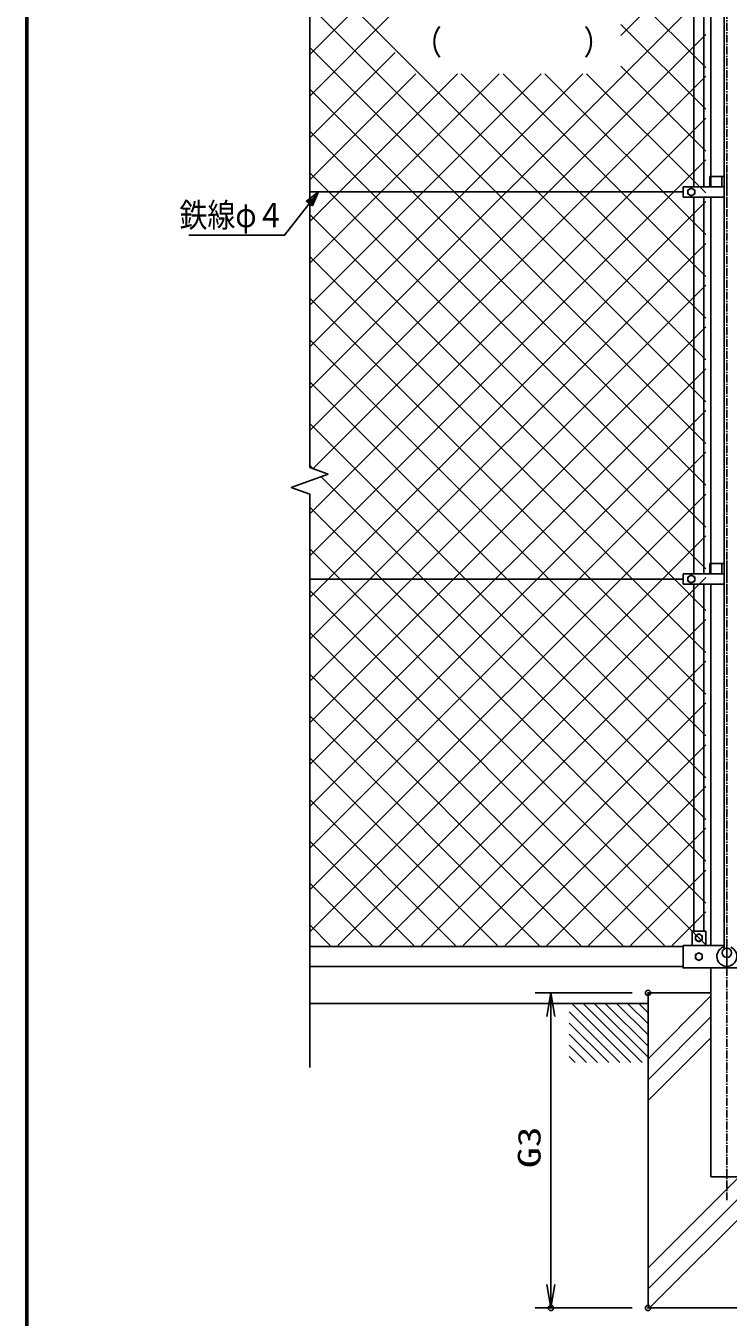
# Model space of a CAD drawing. Units: millimetres, scale not verified. Extents: x -4425 to 4425, y -3150 to 3150.
# Drawn here: x -4050 to -2713, y -1822 to 637 of the extents above; entities that cross this region are included whole.
import ezdxf
from ezdxf.enums import TextEntityAlignment as Align

# ---------------------------------------------------------------- set-up
doc = ezdxf.new("R2010")
doc.units = ezdxf.units.MM
doc.header["$LTSCALE"] = 20
doc.header["$PDMODE"] = 32
doc.header["$PDSIZE"] = 10
doc.linetypes.add('USER2', pattern=[1.125, 0.75, -0.125, 0.125, -0.125])
for name, color, linetype, lineweight in [('0-1_1', 7, 'Continuous', 25), ('0-2_0', 7, 'Continuous', 25), ('0-3_CENTLN-L', 2, 'USER2', 25), ('0-4_13', 7, 'Continuous', 25), ('0-5_11', 7, 'Continuous', 25), ('0-7_WAKU', 7, 'Continuous', 25)]:
    doc.layers.add(name, color=color, linetype=linetype, lineweight=lineweight)
doc.layers.add('0-6_DEFPOINTS', color=7, linetype='Continuous')
doc.styles.add('ＭＳ ゴシック', font='')
doc.styles.get('ＭＳ ゴシック').set_extended_font_data('MS Gothic')

# ---------------------------------------------------------------- blocks, each defined once
blk = doc.blocks.new('C39')
at = {"layer": '0-1_1', "color": 4}
blk.add_line((4036.43, 3074.75), (4136.5, 2974.68), dxfattribs=at)
blk = doc.blocks.new('C40')
at = {"layer": '0-1_1', "color": 4}
blk.add_line((4036.43, 3103.04), (4164.78, 2974.68), dxfattribs=at)
blk = doc.blocks.new('C41')
at = {"layer": '0-1_1', "color": 4}
blk.add_line((4043.07, 3124.68), (4193.07, 2974.68), dxfattribs=at)
blk = doc.blocks.new('C42')
at = {"layer": '0-1_1', "color": 4}
blk.add_line((4071.35, 3124.68), (4221.35, 2974.68), dxfattribs=at)
blk = doc.blocks.new('C43')
at = {"layer": '0-1_1', "color": 4}
blk.add_line((4099.64, 3124.68), (4236.43, 2987.89), dxfattribs=at)
blk = doc.blocks.new('C44')
at = {"layer": '0-1_1', "color": 4}
blk.add_line((4127.92, 3124.68), (4236.43, 3016.17), dxfattribs=at)
blk = doc.blocks.new('C45')
at = {"layer": '0-1_1', "color": 4}
blk.add_line((4156.2, 3124.68), (4236.43, 3044.46), dxfattribs=at)
blk = doc.blocks.new('C46')
at = {"layer": '0-1_1', "color": 4}
blk.add_line((4184.49, 3124.68), (4236.43, 3072.74), dxfattribs=at)
blk = doc.blocks.new('C47')
at = {"layer": '0-1_1', "color": 4}
blk.add_line((4212.77, 3124.68), (4236.43, 3101.03), dxfattribs=at)
blk = doc.blocks.new('C48')
at = {"layer": '0-1_1', "color": 4}
blk.add_line((4036.43, 3046.47), (4108.21, 2974.68), dxfattribs=at)
blk = doc.blocks.new('C49')
at = {"layer": '0-1_1', "color": 4}
blk.add_line((4036.43, 3018.18), (4079.93, 2974.68), dxfattribs=at)
blk = doc.blocks.new('C50')
at = {"layer": '0-1_1', "color": 4}
blk.add_line((4036.43, 2989.9), (4051.65, 2974.68), dxfattribs=at)
blk = doc.blocks.new('DARROWS')
at = {"layer": '0-2_0', "color": 2}
blk.add_line((0, 0), (-19.982, 0), dxfattribs=at)
blk.add_lwpolyline([(-20, -3.333), (0, 0), (-20, 3.333)], dxfattribs=at)
blk = doc.blocks.new('C5')
at = {"layer": '0-1_1', "color": 4}
blk.add_lwpolyline([(35688.1, 87922.5), (35459.9, 88455.4), (35923.9, 88107.9)], close=True, dxfattribs=at)
for points in [[(35459.9, 88455.4), (36754.6, 86808.6), (40402.6, 86808.6)], [(35747, 87968.8), (35632.9, 88235.3), (35864.9, 88061.5)]]:
    blk.add_lwpolyline(points, dxfattribs=at)

msp = doc.modelspace()

# ---------------------------------------------------------------- linework, layer by layer
at = {"layer": '0-1_1'}
for p, q in [((-2720.41, -1120.43), (-2720.41, 1761.8)), ((-2745.66, 1047.69), (-2745.66, 330.68)), ((-2798.65, 320.68), (-3509.59, 320.68)), ((-2745.66, 310.69), (-2745.66, -406.32)), ((-2798.65, -416.31), (-3509.59, -416.32)), ((-2745.66, -426.31), (-2745.66, -1113.82)), ((-2755.66, -1086.81), (-2781.66, -1086.81)), ((-2781.66, -1113.81), (-2781.66, -1086.81)), ((-2768.66, -1091.81), (-2775.16, -1095.56)), ((-2768.66, -1106.82), (-2762.16, -1103.07)), ((-2755.66, -1113.81), (-2755.66, -1086.81)), ((-3509.59, -1116.32), (-2798.65, -1116.32)), ((-3509.59, -1154.32), (-2798.65, -1154.32)), ((-2745.66, -1156.81), (-2745.66, -1554.32)), ((-2865.41, -1204.32), (-2745.66, -1204.32)), ((-2865.41, -1804.32), (-2865.41, -1204.32)), ((-2745.66, -1554.32), (-2685.16, -1554.32)), ((-2865.41, -1804.32), (-2565.41, -1804.32))]:
    msp.add_line(p, q, dxfattribs=at)
at = {"layer": '0-1_1', "color": 4}
for p, q in [((-3509.59, 1322.38), (-3509.59, -203.66)), ((-3474.35, -216.49), (-3509.59, -203.66)), ((-3509.59, -254.97), (-3509.59, -1346.56))]:
    msp.add_line(p, q, dxfattribs=at)
at = {"layer": '0-1_1', "color": 1}
for p, q in [((-2895.41, -1204.32), (-3080.45, -1204.32)), ((-2895.41, -1804.32), (-3080.45, -1804.32))]:
    msp.add_line(p, q, dxfattribs=at)
at = {"layer": '0-1_1', "color": 2}
msp.add_line((-3050.45, -1249.32), (-3050.45, -1759.32), dxfattribs=at)
at = {"layer": '0-1_1', "color": 4}
msp.add_lwpolyline([(-3509.59, -254.97), (-3544.82, -242.14), (-3474.35, -216.49)], dxfattribs=at)
at = {"layer": '0-1_1'}
for points in [[(-2775.16, -1095.56), (-2775.16, -1103.06), (-2768.66, -1106.82)], [(-2762.16, -1103.06), (-2762.16, -1095.56), (-2768.66, -1091.81)]]:
    msp.add_lwpolyline(points, dxfattribs=at)
for centre, radius in [((-2768.66, -1099.31), 6.5), ((-2715.41, -1127.91), 9), ((-2715.41, -1127.92), 9)]:
    msp.add_circle(centre, radius, dxfattribs=at)
for centre, radius, start, end in [((-2715.43, -1134.78), 19, 112.92847, 65.65711), ((-2722.43, -1119.3), 2, 349.34329, 96.63318)]:
    msp.add_arc(centre, radius, start, end, dxfattribs=at)
at = {"layer": '0-2_0'}
for p, q in [((-2916.97, 618.42), (-2755.66, 779.74)), ((-2755.66, 0.91), (-3509.59, 754.84)), ((-3509.59, 582.66), (-3346.72, 745.52)), ((-2755.66, 557.76), (-2916.97, 719.07)), ((-3509.59, -53.74), (-2755.66, 700.19)), ((-2755.66, -78.64), (-3509.59, 675.29)), ((-3509.59, 503.11), (-3346.72, 665.97)), ((-2755.66, 478.21), (-2916.97, 639.52)), ((-3509.59, -133.29), (-2755.66, 620.64)), ((-2755.66, -158.19), (-3509.59, 595.74)), ((-3509.59, 423.56), (-3346.72, 586.42)), ((-3509.59, 344.01), (-3307.82, 545.78)), ((-3509.59, 264.46), (-3228.27, 545.78)), ((-3509.59, 184.91), (-3148.72, 545.78)), ((-3509.59, 105.36), (-3069.17, 545.78)), ((-3509.59, 25.81), (-2989.62, 545.78)), ((-3502.86, -206.11), (-2755.66, 541.09)), ((-2755.66, 80.46), (-3220.98, 545.78)), ((-2755.66, 160.01), (-3141.43, 545.78)), ((-2755.66, 239.56), (-3061.88, 545.78)), ((-2755.66, 319.11), (-2982.33, 545.78)), ((-2755.66, 398.66), (-2916.97, 559.97)), ((-2755.66, -237.73), (-3509.59, 516.19)), ((-3509.59, -292.39), (-2755.66, 461.54)), ((-2755.66, -317.28), (-3509.59, 436.64)), ((-3509.59, -371.93), (-2755.66, 381.99)), ((-2755.66, -396.83), (-3509.59, 357.09)), ((-3509.59, -451.48), (-2755.66, 302.44)), ((-2755.66, -476.38), (-3509.59, 277.54)), ((-3509.59, -531.03), (-2755.66, 222.89)), ((-2755.66, -555.93), (-3509.59, 197.99)), ((-3509.59, -610.58), (-2755.66, 143.34)), ((-2755.66, -635.48), (-3509.59, 118.44)), ((-3509.59, -690.13), (-2755.66, 63.79)), ((-2755.66, -715.03), (-3509.59, 38.89)), ((-3509.59, -769.68), (-2755.66, -15.76)), ((-2755.66, -794.58), (-3509.59, -40.66)), ((-3509.59, -849.23), (-2755.66, -95.31)), ((-2755.66, -874.13), (-3509.59, -120.21)), ((-3509.59, -928.78), (-2755.66, -174.86)), ((-3503.44, -205.9), (-3509.59, -199.76)), ((-2755.66, -953.68), (-3487.91, -221.43)), ((-3509.59, -1008.33), (-2755.66, -254.41)), ((-2755.66, -1033.23), (-3509.59, -279.31)), ((-3509.59, -1087.88), (-2755.66, -333.96)), ((-2755.66, -1112.78), (-3509.59, -358.85)), ((-3455.97, -1113.81), (-2755.66, -413.51)), ((-2834.18, -1113.81), (-3509.59, -438.4)), ((-3376.42, -1113.81), (-2755.66, -493.05)), ((-2913.73, -1113.81), (-3509.59, -517.95)), ((-3296.87, -1113.81), (-2755.66, -572.6)), ((-2993.28, -1113.81), (-3509.59, -597.5)), ((-3217.32, -1113.81), (-2755.66, -652.15)), ((-3072.83, -1113.81), (-3509.59, -677.05)), ((-3137.77, -1113.81), (-2755.66, -731.7)), ((-3152.38, -1113.81), (-3509.59, -756.6)), ((-3058.22, -1113.81), (-2755.66, -811.25)), ((-3231.92, -1113.81), (-3509.59, -836.15)), ((-2978.67, -1113.81), (-2755.66, -890.8)), ((-3311.47, -1113.81), (-3509.59, -915.7)), ((-2899.12, -1113.81), (-2755.66, -970.35)), ((-3391.02, -1113.81), (-3509.59, -995.25)), ((-2819.57, -1113.81), (-2755.66, -1049.9)), ((-3470.57, -1113.81), (-3509.59, -1074.8)), ((-2865.41, -1330.01), (-2745.66, -1210.26)), ((-2865.41, -1369.96), (-2745.66, -1250.21)), ((-2865.41, -1409.56), (-2745.66, -1289.81)), ((-2865.41, -1767.71), (-2565.41, -1467.71)), ((-2862.42, -1804.32), (-2565.41, -1507.31)), ((-2865.41, -1727.76), (-2691.97, -1554.32))]:
    msp.add_line(p, q, dxfattribs=at)
at = {"layer": '0-3_CENTLN-L'}
for p, q in [((-2715.41, 1092.69), (-2715.41, 285.68)), ((-2715.41, 355.69), (-2715.41, -451.32)), ((-2715.41, -381.31), (-2715.41, -1158.82)), ((-2715.41, -1111.81), (-2715.41, -1599.32))]:
    msp.add_line(p, q, dxfattribs=at)
at = {"layer": '0-4_13'}
for p, q in [((-2778.15, 1047.69), (-2778.15, 330.68)), ((-2759.16, 1047.69), (-2759.16, 330.68)), ((-2747.63, 350.3), (-2747.63, 330.68)), ((-2720.41, 350.3), (-2747.63, 350.3)), ((-2725.22, 350.3), (-2725.22, 330.68)), ((-2725.22, 333.14), (-2725.22, 347.85)), ((-2715.41, 350.3), (-2715.41, 330.68)), ((-2798.65, 330.68), (-2798.65, 310.69)), ((-2720.41, 330.68), (-2798.65, 330.68)), ((-2720.41, 330.68), (-2747.63, 330.68)), ((-2720.41, 310.69), (-2798.65, 310.69)), ((-2778.15, 310.69), (-2778.16, -406.32)), ((-2759.16, 310.69), (-2759.16, -406.32)), ((-2747.64, -386.7), (-2747.64, -406.32)), ((-2720.41, -386.7), (-2747.64, -386.7)), ((-2725.22, -386.7), (-2725.22, -406.32)), ((-2725.22, -403.86), (-2725.22, -389.15)), ((-2715.41, -386.7), (-2715.41, -406.32)), ((-2798.65, -406.32), (-2798.65, -426.31)), ((-2720.41, -406.32), (-2798.65, -406.32)), ((-2720.41, -406.32), (-2747.64, -406.32)), ((-2720.41, -426.31), (-2798.65, -426.31)), ((-2778.16, -426.31), (-2778.16, -1086.81)), ((-2759.16, -426.31), (-2759.16, -1086.81)), ((-2720.41, -1113.82), (-2798.65, -1113.82))]:
    msp.add_line(p, q, dxfattribs=at)
for points in [[(-2783.16, 328.19), (-2789.65, 324.44), (-2789.65, 316.93), (-2783.16, 313.18), (-2776.66, 316.93), (-2776.66, 324.44)], [(-2783.16, -408.81), (-2789.65, -412.56), (-2789.65, -420.07), (-2783.16, -423.82), (-2776.66, -420.07), (-2776.66, -412.56)]]:
    msp.add_lwpolyline(points, close=True, dxfattribs=at)
for points in [[(-2632.16, -1156.81), (-2798.65, -1156.81), (-2798.65, -1113.82)], [(-2762.16, -1131.56), (-2768.66, -1127.81), (-2775.16, -1131.56), (-2775.16, -1139.07), (-2768.66, -1142.82)], [(-2768.66, -1142.82), (-2762.16, -1139.07), (-2762.16, -1131.56)]]:
    msp.add_lwpolyline(points, dxfattribs=at)
for centre in [(-2783.16, 320.69), (-2783.16, -416.31), (-2768.66, -1135.32)]:
    msp.add_circle(centre, 6.5, dxfattribs=at)
at = {"layer": '0-5_11'}
msp.add_line((-3509.59, -1224.32), (-2865.41, -1224.32), dxfattribs=at)
at = {"layer": '0-6_DEFPOINTS'}
for p in [(-2865.41, -1204.32), (-3050.45, -1804.32), (-2865.41, -1804.32), (-2865.41, -1804.32)]:
    msp.add_point(p, dxfattribs=at)
at = {"layer": '0-7_WAKU'}
msp.add_line((-4048.11, -2923), (-4048.11, 2923), dxfattribs=at)
msp.add_lwpolyline([(-4050.11, 2925), (4199.89, 2925), (4199.89, -2925), (-4050.11, -2925)], close=True, dxfattribs=at)
msp.add_lwpolyline([(-4046.11, -2921), (-4046.11, 2921), (4195.89, 2921)], dxfattribs=at)

# ---------------------------------------------------------------- block references
at = {"layer": '0-1_1', "xscale": 2.25, "yscale": 2.25}
for p, rotation in [((-3050.45, -1204.32), 90), ((-3050.45, -1804.32), 270)]:
    msp.add_blockref('DARROWS', p, dxfattribs=dict(at, rotation=rotation))
at = {"layer": '0-2_0'}
for name, p, xscale, yscale in [('C5', (-1719.76, -4102.09), -0.05, 0.05), ('C41', (-6042.73, -3567.83), 0.75, 0.75), ('C42', (-6042.73, -3567.83), 0.75, 0.75), ('C43', (-6042.73, -3567.83), 0.75, 0.75), ('C44', (-6042.73, -3567.83), 0.75, 0.75), ('C45', (-6042.73, -3567.83), 0.75, 0.75), ('C46', (-6042.73, -3567.83), 0.75, 0.75), ('C47', (-6042.73, -3567.83), 0.75, 0.75), ('C40', (-6042.73, -3567.83), 0.75, 0.75), ('C39', (-6042.73, -3567.83), 0.75, 0.75), ('C48', (-6042.73, -3567.83), 0.75, 0.75), ('C49', (-6042.73, -3567.83), 0.75, 0.75), ('C50', (-6042.73, -3567.83), 0.75, 0.75)]:
    msp.add_blockref(name, p, dxfattribs=dict(at, xscale=xscale, yscale=yscale))

# ---------------------------------------------------------------- texts
at = {"layer": '0-1_1', "color": 4, "style": 'ＭＳ ゴシック', "width": 0.85}
for s, height, p in [('（\u3000\u3000\u3000\u3000\u3000）', 46.52, (-3311.89, 568.54)), ('鉄線φ４', 45.92, (-3757.65, 239.88))]:
    msp.add_text(s, height=height, dxfattribs=at).set_placement(p, align=Align.BOTTOM_LEFT)
at = {"layer": '0-1_1', "color": 3, "style": 'ＭＳ ゴシック', "width": 1.35}
msp.add_text('G3', height=43.26, rotation=90, dxfattribs=at).set_placement((-3057.13, -1538.07), align=Align.BOTTOM_LEFT)

doc.saveas('drawing.dxf')
